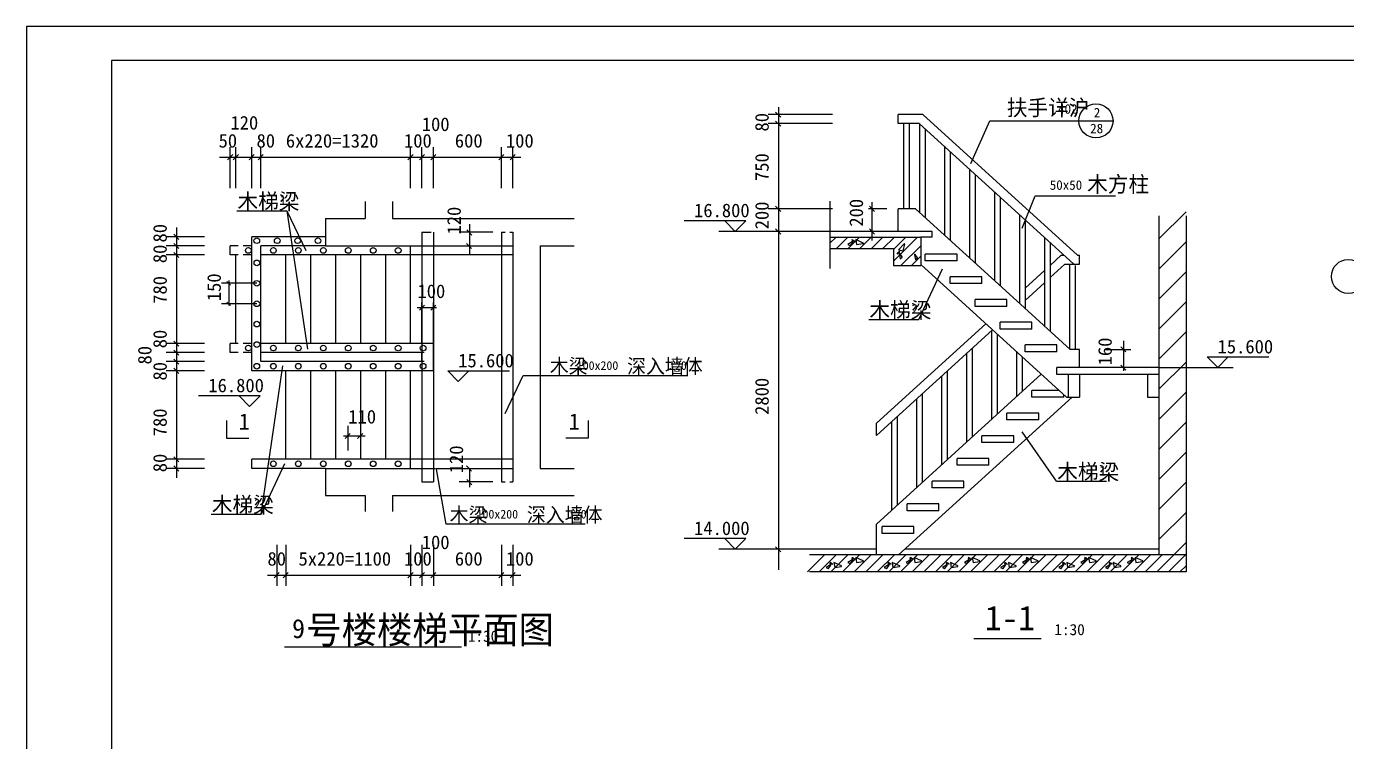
# Model space of a CAD drawing. Header units: metres. Extents: x -282284 to -222161, y -90681 to -4902.
# Drawn here: x -282284 to -243500, y -25902 to -4902 of the extents above; entities that cross this region are included whole.
import ezdxf

# ---------------------------------------------------------------- set-up
doc = ezdxf.new("R2010")
doc.units = ezdxf.units.M
for name, color, linetype in [('1', 7, 'Continuous'), ('10', 3, 'Continuous'), ('3', 3, 'Continuous')]:
    doc.layers.add(name, color=color, linetype=linetype)

msp = doc.modelspace()

# ---------------------------------------------------------------- linework, layer by layer
for p, q in [((-282283.95, -4902.17), (-282283.95, -46902.17)), ((-222883.95, -4902.17), (-282283.95, -4902.17)), ((-272329.13, -10039.29), (-272329.13, -10545.97)), ((-271529.13, -10039.29), (-271529.13, -10545.97)), ((-249011.84, -10468.01), (-249011.84, -20422.31)), ((-248211.84, -10468.01), (-248211.84, -20922.31)), ((-273495.79, -10545.97), (-272329.13, -10545.97)), ((-273495.79, -10545.97), (-273495.79, -11345.97)), ((-271529.13, -10545.97), (-266195.44, -10545.97)), ((-258677.99, -11088.98), (-256011.84, -11088.98)), ((-256011.84, -11088.98), (-256011.84, -11922.31)), ((-273495.79, -11345.97), (-267995.79, -11345.97)), ((-267995.79, -11345.97), (-267995.79, -17879.3)), ((-267195.79, -11345.97), (-267195.79, -17879.3)), ((-267195.79, -11345.97), (-266195.44, -11345.97)), ((-258677.99, -11422.31), (-256811.84, -11422.31)), ((-256811.84, -11422.31), (-256811.84, -11922.31)), ((-256811.84, -11922.31), (-256011.84, -11922.31)), ((-273495.79, -17879.3), (-270286.2, -17879.3)), ((-273495.79, -17879.3), (-273495.79, -18679.3)), ((-270269.41, -17879.3), (-267995.79, -17879.3)), ((-267195.79, -17879.3), (-266195.44, -17879.3)), ((-273495.79, -18679.3), (-272329.13, -18679.3)), ((-272329.13, -18679.3), (-272329.13, -19149.64)), ((-271529.13, -18679.3), (-266195.44, -18679.3)), ((-271529.13, -18679.3), (-271529.13, -19149.64))]:
    msp.add_line(p, q)
msp.add_lwpolyline([(-279783.95, -45902.17), (-281183.95, -45902.17), (-223883.95, -45902.17), (-223883.95, -5902.17), (-279783.95, -5902.17)], close=True)
at = {"layer": '1'}
for p, q in [((-255678.51, -10922.31), (-258677.99, -10922.31)), ((-255678.51, -11088.98), (-256011.84, -11088.98)), ((-255678.51, -11088.98), (-255678.51, -10922.31)), ((-254945.18, -11588.98), (-255878.51, -11588.98)), ((-255878.51, -11788.98), (-255878.51, -11588.98)), ((-254945.18, -11788.98), (-254945.18, -11588.98)), ((-254945.18, -11788.98), (-255878.51, -11788.98)), ((-255145.18, -12455.65), (-255145.18, -12255.65)), ((-254211.84, -12255.65), (-255145.18, -12255.65)), ((-254211.84, -12455.65), (-254211.84, -12255.65)), ((-254211.84, -12455.65), (-255145.18, -12455.65)), ((-253478.51, -12922.31), (-254411.84, -12922.31)), ((-254411.84, -13122.31), (-254411.84, -12922.31)), ((-253478.51, -13122.31), (-254411.84, -13122.31)), ((-253478.51, -13122.31), (-253478.51, -12922.31)), ((-253678.51, -13788.98), (-253678.51, -13588.98)), ((-252745.18, -13588.98), (-253678.51, -13588.98)), ((-252745.18, -13788.98), (-253678.51, -13788.98)), ((-252745.18, -13788.98), (-252745.18, -13588.98)), ((-252011.84, -14255.65), (-252945.18, -14255.65)), ((-252945.18, -14455.65), (-252945.18, -14255.65)), ((-252011.84, -14455.65), (-252011.84, -14255.65)), ((-252011.84, -14455.65), (-252945.18, -14455.65)), ((-249011.84, -14922.31), (-252011.84, -14922.31)), ((-252011.84, -15122.31), (-252011.84, -14922.31)), ((-252011.84, -15122.31), (-252011.84, -14922.31)), ((-249011.84, -15122.31), (-252011.84, -15122.31)), ((-251678.51, -15122.31), (-251678.51, -15788.98)), ((-251678.51, -15122.31), (-251678.51, -15788.98)), ((-251345.18, -15122.31), (-251345.18, -15788.98)), ((-249011.84, -14922.31), (-251056.09, -14922.31)), ((-249345.18, -15122.31), (-249345.18, -15788.98)), ((-251678.51, -15788.98), (-251345.18, -15788.98)), ((-249345.18, -15788.98), (-249011.84, -15788.98)), ((-257311.84, -20255.65), (-259282.14, -20255.65)), ((-248211.84, -20422.31), (-259282.14, -20422.31)), ((-249011.84, -20255.65), (-256477.41, -20255.65)), ((-248211.84, -20922.31), (-259282.14, -20922.31))]:
    msp.add_line(p, q, dxfattribs=at)
at = {"layer": '10'}
for p, q in [((-270662.46, -10945.97), (-270662.46, -18279.3)), ((-270329.13, -10945.97), (-270329.13, -18279.3)), ((-268329.13, -10945.97), (-268329.13, -18279.3)), ((-267995.79, -10945.97), (-267995.79, -11345.97)), ((-276061.38, -11345.97), (-276295.79, -11345.97)), ((-276295.79, -11612.64), (-276295.79, -11345.97)), ((-276061.38, -11612.64), (-276295.79, -11612.64)), ((-276129.13, -14212.64), (-276129.13, -11612.64)), ((-275662.46, -11345.97), (-275915.8, -11345.97)), ((-275662.46, -11612.64), (-275915.8, -11612.64)), ((-267995.79, -11612.64), (-270995.79, -11612.64)), ((-276061.38, -14212.64), (-276295.79, -14212.64)), ((-276295.79, -14479.3), (-276295.79, -14212.64)), ((-275662.46, -14212.64), (-275915.8, -14212.64)), ((-276061.38, -14479.3), (-276295.79, -14479.3)), ((-275662.46, -14479.3), (-275915.8, -14479.3)), ((-252745.18, -15788.98), (-252745.18, -15588.98)), ((-251946.28, -15588.98), (-252745.18, -15588.98)), ((-251811.84, -15788.98), (-252745.18, -15788.98)), ((-251811.84, -15788.98), (-251811.84, -15711.19)), ((-253478.51, -16455.65), (-253478.51, -16255.65)), ((-252545.18, -16255.65), (-253478.51, -16255.65)), ((-252545.18, -16455.65), (-252545.18, -16255.65)), ((-252545.18, -16455.65), (-253478.51, -16455.65)), ((-253278.51, -16922.31), (-254211.84, -16922.31)), ((-254211.84, -17122.31), (-254211.84, -16922.31)), ((-253278.51, -17122.31), (-253278.51, -16922.31)), ((-253278.51, -17122.31), (-254211.84, -17122.31)), ((-267995.79, -17612.64), (-270995.79, -17612.64)), ((-254945.18, -17788.98), (-254945.18, -17588.98)), ((-254011.84, -17588.98), (-254945.18, -17588.98)), ((-254011.84, -17788.98), (-254945.18, -17788.98)), ((-254011.84, -17788.98), (-254011.84, -17588.98)), ((-267995.79, -17879.3), (-267995.79, -18279.3)), ((-255678.51, -18455.65), (-255678.51, -18255.65)), ((-254745.18, -18255.65), (-255678.51, -18255.65)), ((-254745.18, -18455.65), (-255678.51, -18455.65)), ((-254745.18, -18455.65), (-254745.18, -18255.65)), ((-256411.84, -19122.31), (-256411.84, -18922.31)), ((-255478.51, -18922.31), (-256411.84, -18922.31)), ((-255478.51, -19122.31), (-255478.51, -18922.31)), ((-255478.51, -19122.31), (-256411.84, -19122.31)), ((-256211.84, -19588.98), (-257145.18, -19588.98)), ((-257145.18, -19788.98), (-257145.18, -19588.98)), ((-256211.84, -19788.98), (-256211.84, -19588.98)), ((-256211.84, -19788.98), (-257145.18, -19788.98))]:
    msp.add_line(p, q, dxfattribs=at)
for centre in [(-275762.46, -11479.3), (-275762.46, -11479.3), (-275762.46, -14345.97), (-275762.46, -14345.97)]:
    msp.add_circle(centre, 83.33, dxfattribs=at)
at = {"layer": '3'}
for p, q in [((-260188.44, -7272.06), (-260188.44, -20860.23)), ((-258601.91, -7488.98), (-260492.63, -7488.98)), ((-258601.91, -7755.65), (-260492.63, -7755.65)), ((-256678.51, -7755.65), (-256678.51, -7488.98)), ((-255952.67, -7488.98), (-256678.51, -7488.98)), ((-256055.77, -7755.65), (-256678.51, -7755.65)), ((-256517.7, -7755.65), (-256517.7, -10255.65)), ((-256351.04, -7755.65), (-256351.04, -10255.65)), ((-256055.77, -7755.65), (-251511.84, -11886.49)), ((-256044.14, -7755.65), (-256044.14, -10364.68)), ((-255952.67, -7488.98), (-251408.75, -11619.82)), ((-254539.47, -8930.28), (-253982.69, -7676.88)), ((-253982.69, -7676.88), (-250362.51, -7676.88)), ((-255877.47, -7917.73), (-255877.47, -10516.19)), ((-276295.79, -9652.25), (-276295.79, -8445.11)), ((-276129.13, -9652.25), (-276129.13, -8445.11)), ((-275662.46, -9652.25), (-275662.46, -8445.11)), ((-275395.79, -9652.25), (-275395.79, -8445.11)), ((-270995.79, -9652.25), (-270995.79, -8445.11)), ((-270662.46, -9652.25), (-270662.46, -8445.11)), ((-270329.13, -9652.25), (-270329.13, -8445.11)), ((-268329.13, -9652.25), (-268329.13, -8445.11)), ((-267995.79, -9652.25), (-267995.79, -8445.11)), ((-255310.81, -8422.31), (-255310.81, -11031.35)), ((-267757.04, -8749.3), (-276607.39, -8749.3)), ((-255144.14, -8584.4), (-255144.14, -11182.86)), ((-254577.47, -9088.98), (-254577.47, -11698.01)), ((-254410.81, -9251.07), (-254410.81, -11849.53)), ((-258677.99, -10034.41), (-258677.99, -12009.25)), ((-257444.35, -10065.13), (-257444.35, -11186.92)), ((-253844.14, -9755.65), (-253844.14, -12364.68)), ((-253677.47, -9917.73), (-253677.47, -12516.19)), ((-253026.74, -10828.95), (-252651.17, -9873.76)), ((-252651.17, -9873.76), (-250286.22, -9873.76)), ((-276103.49, -10314.83), (-274631.38, -10314.83)), ((-274631.38, -10314.83), (-274026.76, -14375.59)), ((-274631.38, -10314.83), (-274079.34, -11485.9)), ((-258601.91, -10255.65), (-260492.63, -10255.65)), ((-257004.31, -10255.65), (-257543.13, -10255.65)), ((-256164.07, -10255.65), (-256678.51, -10255.65)), ((-256678.51, -10922.31), (-256678.51, -10255.65)), ((-256164.07, -10255.65), (-253186.84, -12962.22)), ((-253110.81, -10422.31), (-253110.81, -13031.35)), ((-248211.84, -10342.5), (-249011.84, -11142.5)), ((-277871.16, -10810.86), (-277871.16, -18159.13)), ((-269271.21, -10707.22), (-269271.21, -11612.64)), ((-261151.23, -10609.05), (-262959.81, -10609.05)), ((-261459.67, -10922.31), (-261768.11, -10609.05)), ((-261459.67, -10922.31), (-261151.23, -10609.05)), ((-252944.14, -10584.4), (-252944.14, -13182.86)), ((-277053.94, -11079.3), (-278175.35, -11079.3)), ((-275662.46, -14745.97), (-275662.46, -11079.3)), ((-273495.79, -11079.3), (-275662.46, -11079.3)), ((-270662.46, -10945.97), (-270396.46, -10945.97)), ((-268581.07, -10945.97), (-269575.4, -10945.97)), ((-268329.13, -10945.97), (-268217.07, -10945.97)), ((-268077.59, -10945.97), (-267995.79, -10945.97)), ((-258601.91, -10922.31), (-261939.93, -10922.31)), ((-258496.27, -11088.98), (-258677.99, -11270.7)), ((-258154.28, -11088.98), (-258487.61, -11422.31)), ((-258020.37, -11230.76), (-258149.9, -11307.12)), ((-257812.29, -11088.98), (-258145.62, -11422.31)), ((-258077.88, -11336.76), (-258009.81, -11242.33)), ((-258029.29, -11158.27), (-258039.32, -11193.27)), ((-258039.32, -11193.27), (-257947.7, -11214.29)), ((-257697.48, -11263.47), (-257917.97, -11162.44)), ((-257917.97, -11162.44), (-257895.13, -11306.94)), ((-257470.3, -11088.98), (-257803.63, -11422.31)), ((-257128.31, -11088.98), (-257461.64, -11422.31)), ((-256786.32, -11088.98), (-257119.65, -11422.31)), ((-256102.34, -11088.98), (-256811.84, -11798.49)), ((-256444.33, -11088.98), (-256811.84, -11456.5)), ((-252377.47, -11088.98), (-252377.47, -13698.01)), ((-248211.84, -11225.51), (-249011.84, -12025.51)), ((-277053.94, -11345.97), (-278175.35, -11345.97)), ((-277053.94, -11612.64), (-278175.35, -11612.64)), ((-275395.79, -14745.97), (-275395.79, -11345.97)), ((-273495.79, -11345.97), (-275395.79, -11345.97)), ((-270995.79, -11612.64), (-275395.79, -11612.64)), ((-274662.46, -14212.64), (-274662.46, -11612.64)), ((-274662.46, -14212.64), (-274662.46, -11612.64)), ((-273929.13, -14212.64), (-273929.13, -11612.64)), ((-273195.79, -14212.64), (-273195.79, -11612.64)), ((-272462.46, -14212.64), (-272462.46, -11612.64)), ((-271729.13, -14212.64), (-271729.13, -11612.64)), ((-270995.79, -14212.64), (-270995.79, -11345.97)), ((-258149.9, -11307.12), (-258088.05, -11339.19)), ((-257895.13, -11306.94), (-257699.67, -11278.66)), ((-256710.05, -11563.93), (-256680.73, -11585.52)), ((-256680.73, -11585.52), (-256629.11, -11506.97)), ((-256495.84, -11289.56), (-256667.35, -11461.03)), ((-256667.35, -11461.03), (-256523.95, -11489.97)), ((-256638.98, -11580.82), (-256612.54, -11728.84)), ((-256559.66, -11671.65), (-256624.46, -11574.96)), ((-256011.84, -11340.48), (-256593.68, -11922.31)), ((-256523.95, -11489.97), (-256482.36, -11296.9)), ((-256190.07, -11608.74), (-256163.62, -11756.76)), ((-256110.74, -11699.57), (-256175.55, -11602.88)), ((-252210.81, -11251.07), (-252210.81, -13849.53)), ((-251881.6, -11619.82), (-252210.81, -11919.1)), ((-251881.6, -11619.82), (-251805.18, -11619.82)), ((-251408.75, -11619.82), (-251345.18, -11619.82)), ((-251345.18, -11886.49), (-251345.18, -11619.82)), ((-256612.54, -11728.84), (-256560.93, -11682.03)), ((-256011.84, -11651.87), (-256282.29, -11922.31)), ((-256163.62, -11756.76), (-256112.02, -11709.95)), ((-256067.44, -13506.42), (-255370.27, -12016.31)), ((-256011.84, -11893.01), (-251726.28, -15788.98)), ((-251778.51, -11886.49), (-252210.81, -12279.49)), ((-251778.51, -11886.49), (-251345.18, -11886.49)), ((-251644.14, -11886.49), (-251644.14, -14364.68)), ((-251477.47, -11917.73), (-251477.47, -14388.98)), ((-276341.94, -12362.26), (-276341.94, -13101.27)), ((-252377.47, -12070.61), (-252944.14, -12585.76)), ((-248211.84, -12108.52), (-249011.84, -12908.52)), ((-275514.41, -12445.09), (-276549.29, -12445.09)), ((-252377.47, -12431), (-252944.14, -12946.15)), ((-275514.41, -13045.09), (-276549.29, -13045.09)), ((-270805.44, -13151.3), (-270237.17, -13151.3)), ((-270662.46, -14212.64), (-270662.46, -13005.5)), ((-270329.13, -14212.64), (-270329.13, -13005.5)), ((-253186.84, -12962.22), (-251617.41, -14388.98)), ((-248211.84, -12991.53), (-249011.84, -13791.53)), ((-257539.55, -13506.42), (-256067.44, -13506.42)), ((-254096.98, -13633.8), (-257311.84, -16556.4)), ((-253898.76, -13813.99), (-257311.84, -16916.79)), ((-253932.3, -13844.48), (-253932.3, -16442.94)), ((-253765.63, -13935.02), (-253765.63, -16291.42)), ((-248211.84, -13874.54), (-249011.84, -14674.54)), ((-277053.94, -14212.64), (-278175.35, -14212.64)), ((-270329.13, -14212.64), (-275395.79, -14212.64)), ((-270329.13, -15012.64), (-270329.13, -14212.64)), ((-250053.75, -14129.77), (-250053.75, -15019.56)), ((-277053.94, -14479.3), (-278175.35, -14479.3)), ((-270595.79, -14479.3), (-275395.79, -14479.3)), ((-270662.46, -14745.97), (-270662.46, -14479.3)), ((-254665.63, -14511.14), (-254665.63, -17109.6)), ((-254498.96, -14359.63), (-254498.96, -16958.09)), ((-253198.96, -14450.17), (-253198.96, -15776.27)), ((-253032.3, -14601.69), (-253032.3, -15624.76)), ((-251345.18, -14388.98), (-251617.41, -14388.98)), ((-251345.18, -14922.31), (-251345.18, -14388.98)), ((-251345.18, -14922.31), (-251345.18, -14388.98)), ((-250571.8, -14388.98), (-249843.3, -14388.98)), ((-247594.73, -14609.05), (-245786.15, -14609.05)), ((-247286.29, -14922.31), (-247594.73, -14609.05)), ((-247286.29, -14922.31), (-246977.85, -14609.05)), ((-277053.94, -14745.97), (-278175.35, -14745.97)), ((-277053.94, -15012.64), (-278175.35, -15012.64)), ((-275662.46, -15012.64), (-275662.46, -14745.97)), ((-270329.13, -15012.64), (-275662.46, -15012.64)), ((-270595.79, -14745.97), (-275395.79, -14745.97)), ((-275384.37, -19222.79), (-274749.48, -14866.02)), ((-274662.46, -17612.64), (-274662.46, -15012.64)), ((-274662.46, -17612.64), (-274662.46, -15012.64)), ((-273929.13, -17612.64), (-273929.13, -15012.64)), ((-273195.79, -17612.64), (-273195.79, -15012.64)), ((-272462.46, -17612.64), (-272462.46, -15012.64)), ((-271729.13, -17612.64), (-271729.13, -15012.64)), ((-270995.79, -17879.3), (-270995.79, -15012.64)), ((-269595.04, -15331.61), (-269903.48, -15018.35)), ((-269903.48, -15018.35), (-268094.9, -15018.35)), ((-269595.04, -15331.61), (-269286.6, -15018.35)), ((-252469.61, -15113.22), (-257311.84, -19515.25)), ((-255232.3, -15026.3), (-255232.3, -17624.76)), ((-248211.84, -14757.55), (-249011.84, -15557.55)), ((-249011.84, -14922.31), (-246832.15, -14922.31)), ((-268223.28, -16266.47), (-267687.05, -15156.74)), ((-267687.05, -15156.74), (-262856.44, -15156.74)), ((-255398.96, -15177.81), (-255398.96, -17776.27)), ((-275420.23, -15748.76), (-277228.8, -15748.76)), ((-275728.67, -16062.02), (-276037.11, -15748.76)), ((-275728.67, -16062.02), (-275420.23, -15748.76)), ((-251564.07, -15788.98), (-256660.74, -20422.31)), ((-256132.3, -15844.48), (-256132.3, -18442.94)), ((-255965.63, -15692.96), (-255965.63, -18291.42)), ((-251726.28, -15788.98), (-251678.51, -15788.98)), ((-248211.84, -15640.56), (-249011.84, -16440.56)), ((-272829.13, -17357.63), (-272829.13, -16634.93)), ((-257311.84, -16916.79), (-257311.84, -16556.4)), ((-256865.63, -16511.14), (-256865.63, -19109.6)), ((-256698.96, -16359.63), (-256698.96, -18958.09)), ((-248211.84, -16523.57), (-249011.84, -17323.57)), ((-272971.43, -16924.01), (-272330.89, -16924.01)), ((-252021.09, -18257.25), (-253034.46, -16810.55)), ((-248211.84, -17406.58), (-249011.84, -18206.58)), ((-277053.94, -17612.64), (-278175.35, -17612.64)), ((-270995.79, -17612.64), (-275662.46, -17612.64)), ((-275662.46, -17879.3), (-275662.46, -17612.64)), ((-275384.37, -19222.79), (-274687.21, -17732.68)), ((-277053.94, -17879.3), (-278175.35, -17879.3)), ((-273495.79, -17879.3), (-275662.46, -17879.3)), ((-269952.25, -19522.24), (-270240.03, -17899.45)), ((-269271.21, -17879.3), (-269271.21, -18431.55)), ((-270662.46, -18279.3), (-270329.13, -18279.3)), ((-268581.07, -18279.3), (-269575.4, -18279.3)), ((-268329.13, -18279.3), (-268217.07, -18279.3)), ((-268077.59, -18279.3), (-267995.79, -18279.3)), ((-252021.09, -18257.25), (-250548.98, -18257.25)), ((-248211.84, -18289.59), (-249011.84, -19089.59)), ((-276856.48, -19222.79), (-275384.37, -19222.79)), ((-248211.84, -19172.6), (-249011.84, -19972.6)), ((-265868.12, -19522.24), (-269952.25, -19522.24)), ((-257311.84, -20422.31), (-257311.84, -19515.25)), ((-274929.13, -20121.07), (-274929.13, -21328.21)), ((-274662.46, -20121.07), (-274662.46, -21328.21)), ((-270995.79, -20121.07), (-270995.79, -21328.21)), ((-270662.46, -20121.07), (-270662.46, -21328.21)), ((-270329.13, -20121.07), (-270329.13, -21328.21)), ((-268329.13, -20121.07), (-268329.13, -21328.21)), ((-267995.79, -20121.07), (-267995.79, -21328.21)), ((-261151.23, -19942.39), (-262959.81, -19942.39)), ((-261459.67, -20255.65), (-261768.11, -19942.39)), ((-261459.67, -20255.65), (-261151.23, -19942.39)), ((-248211.84, -20055.61), (-249078.55, -20922.31)), ((-258601.91, -20255.65), (-261939.93, -20255.65)), ((-258838.26, -20422.31), (-259338.26, -20922.31)), ((-258496.27, -20422.31), (-258996.27, -20922.31)), ((-258154.28, -20422.31), (-258654.28, -20922.31)), ((-257812.29, -20422.31), (-258312.29, -20922.31)), ((-258029.29, -20491.6), (-258039.32, -20526.6)), ((-258039.32, -20526.6), (-257947.7, -20547.62)), ((-257470.3, -20422.31), (-257970.3, -20922.31)), ((-257917.97, -20495.78), (-257895.13, -20640.27)), ((-257697.48, -20596.8), (-257917.97, -20495.78)), ((-257128.31, -20422.31), (-257628.31, -20922.31)), ((-256786.32, -20422.31), (-257286.32, -20922.31)), ((-256786.32, -20422.31), (-257286.32, -20922.31)), ((-256444.33, -20422.31), (-256944.33, -20922.31)), ((-256102.34, -20422.31), (-256602.34, -20922.31)), ((-256319.34, -20491.6), (-256329.37, -20526.6)), ((-256329.37, -20526.6), (-256237.75, -20547.62)), ((-255760.35, -20422.31), (-256260.35, -20922.31)), ((-256208.01, -20495.78), (-256185.18, -20640.27)), ((-255987.53, -20596.8), (-256208.01, -20495.78)), ((-255418.36, -20422.31), (-255918.36, -20922.31)), ((-255076.37, -20422.31), (-255576.37, -20922.31)), ((-255076.37, -20422.31), (-255576.37, -20922.31)), ((-254734.37, -20422.31), (-255234.37, -20922.31)), ((-254392.38, -20422.31), (-254892.38, -20922.31)), ((-254609.39, -20491.6), (-254619.41, -20526.6)), ((-254619.41, -20526.6), (-254527.8, -20547.62)), ((-254050.39, -20422.31), (-254550.39, -20922.31)), ((-254498.06, -20495.78), (-254475.23, -20640.27)), ((-254277.58, -20596.8), (-254498.06, -20495.78)), ((-253708.4, -20422.31), (-254208.4, -20922.31)), ((-253366.41, -20422.31), (-253866.41, -20922.31)), ((-253366.41, -20422.31), (-253866.41, -20922.31)), ((-253024.42, -20422.31), (-253524.42, -20922.31)), ((-252682.43, -20422.31), (-253182.43, -20922.31)), ((-252899.44, -20491.6), (-252909.46, -20526.6)), ((-252909.46, -20526.6), (-252817.85, -20547.62)), ((-252340.44, -20422.31), (-252840.44, -20922.31)), ((-252567.63, -20596.8), (-252788.11, -20495.78)), ((-252788.11, -20495.78), (-252765.28, -20640.27)), ((-251998.45, -20422.31), (-252498.45, -20922.31)), ((-251656.46, -20422.31), (-252156.46, -20922.31)), ((-251314.47, -20422.31), (-251814.47, -20922.31)), ((-250972.48, -20422.31), (-251472.48, -20922.31)), ((-251189.49, -20491.6), (-251199.51, -20526.6)), ((-251199.51, -20526.6), (-251107.89, -20547.62)), ((-250630.49, -20422.31), (-251130.49, -20922.31)), ((-251078.16, -20495.78), (-251055.32, -20640.27)), ((-250857.68, -20596.8), (-251078.16, -20495.78)), ((-250288.5, -20422.31), (-250788.5, -20922.31)), ((-249946.51, -20422.31), (-250446.51, -20922.31)), ((-249946.51, -20422.31), (-250446.51, -20922.31)), ((-249604.52, -20422.31), (-250104.52, -20922.31)), ((-249821.52, -20491.6), (-249831.55, -20526.6)), ((-249831.55, -20526.6), (-249739.93, -20547.62)), ((-249262.53, -20422.31), (-249762.53, -20922.31)), ((-249489.71, -20596.8), (-249710.2, -20495.78)), ((-249710.2, -20495.78), (-249687.36, -20640.27)), ((-248920.54, -20422.31), (-249420.54, -20922.31)), ((-248236.56, -20422.31), (-248736.56, -20922.31)), ((-258663.6, -20709.64), (-258793.13, -20785.99)), ((-258793.13, -20785.99), (-258731.28, -20818.06)), ((-258721.11, -20815.63), (-258653.04, -20721.21)), ((-258672.52, -20637.14), (-258682.55, -20672.14)), ((-258682.55, -20672.14), (-258590.93, -20693.16)), ((-258561.19, -20641.31), (-258538.36, -20785.81)), ((-258340.71, -20742.34), (-258561.19, -20641.31)), ((-258538.36, -20785.81), (-258342.9, -20757.53)), ((-258020.37, -20564.1), (-258149.9, -20640.46)), ((-258149.9, -20640.46), (-258088.05, -20672.52)), ((-258077.88, -20670.1), (-258009.81, -20575.67)), ((-257895.13, -20640.27), (-257699.67, -20611.99)), ((-256953.64, -20709.64), (-257083.18, -20785.99)), ((-257083.18, -20785.99), (-257021.32, -20818.06)), ((-257011.15, -20815.63), (-256943.09, -20721.21)), ((-256962.57, -20637.14), (-256972.6, -20672.14)), ((-256972.6, -20672.14), (-256880.98, -20693.16)), ((-256630.76, -20742.34), (-256851.24, -20641.31)), ((-256851.24, -20641.31), (-256828.41, -20785.81)), ((-256828.41, -20785.81), (-256632.95, -20757.53)), ((-256310.41, -20564.1), (-256439.95, -20640.46)), ((-256439.95, -20640.46), (-256378.09, -20672.52)), ((-256367.92, -20670.1), (-256299.86, -20575.67)), ((-256185.18, -20640.27), (-255989.72, -20611.99)), ((-255243.69, -20709.64), (-255373.23, -20785.99)), ((-255373.23, -20785.99), (-255311.37, -20818.06)), ((-255301.2, -20815.63), (-255233.14, -20721.21)), ((-255252.62, -20637.14), (-255262.64, -20672.14)), ((-255262.64, -20672.14), (-255171.03, -20693.16)), ((-254920.81, -20742.34), (-255141.29, -20641.31)), ((-255141.29, -20641.31), (-255118.46, -20785.81)), ((-255118.46, -20785.81), (-254923, -20757.53)), ((-254600.46, -20564.1), (-254730, -20640.46)), ((-254730, -20640.46), (-254668.14, -20672.52)), ((-254657.97, -20670.1), (-254589.91, -20575.67)), ((-254475.23, -20640.27), (-254279.77, -20611.99)), ((-253533.74, -20709.64), (-253663.28, -20785.99)), ((-253663.28, -20785.99), (-253601.42, -20818.06)), ((-253591.25, -20815.63), (-253523.19, -20721.21)), ((-253542.67, -20637.14), (-253552.69, -20672.14)), ((-253552.69, -20672.14), (-253461.07, -20693.16)), ((-253431.34, -20641.31), (-253408.51, -20785.81)), ((-253210.86, -20742.34), (-253431.34, -20641.31)), ((-253408.51, -20785.81), (-253213.04, -20757.53)), ((-252890.51, -20564.1), (-253020.05, -20640.46)), ((-253020.05, -20640.46), (-252958.19, -20672.52)), ((-252948.02, -20670.1), (-252879.96, -20575.67)), ((-252765.28, -20640.27), (-252569.81, -20611.99)), ((-251823.79, -20709.64), (-251953.32, -20785.99)), ((-251953.32, -20785.99), (-251891.47, -20818.06)), ((-251881.3, -20815.63), (-251813.23, -20721.21)), ((-251832.72, -20637.14), (-251842.74, -20672.14)), ((-251842.74, -20672.14), (-251751.12, -20693.16)), ((-251500.91, -20742.34), (-251721.39, -20641.31)), ((-251721.39, -20641.31), (-251698.55, -20785.81)), ((-251698.55, -20785.81), (-251503.09, -20757.53)), ((-251180.56, -20564.1), (-251310.09, -20640.46)), ((-251310.09, -20640.46), (-251248.24, -20672.52)), ((-251238.07, -20670.1), (-251170, -20575.67)), ((-251055.32, -20640.27), (-250859.86, -20611.99)), ((-250455.83, -20709.64), (-250585.36, -20785.99)), ((-250585.36, -20785.99), (-250523.51, -20818.06)), ((-250513.34, -20815.63), (-250445.27, -20721.21)), ((-250464.75, -20637.14), (-250474.78, -20672.14)), ((-250474.78, -20672.14), (-250383.16, -20693.16)), ((-250353.43, -20641.31), (-250330.59, -20785.81)), ((-250132.94, -20742.34), (-250353.43, -20641.31)), ((-250330.59, -20785.81), (-250135.13, -20757.53)), ((-249812.6, -20564.1), (-249942.13, -20640.46)), ((-249942.13, -20640.46), (-249880.28, -20672.52)), ((-249870.11, -20670.1), (-249802.04, -20575.67)), ((-249687.36, -20640.27), (-249491.9, -20611.99)), ((-248211.84, -20739.59), (-248394.57, -20922.31)), ((-267757.04, -21024.02), (-275202.21, -21024.02))]:
    msp.add_line(p, q, dxfattribs=at)
for points in [[(-260273.01, -7416.79), (-260122.77, -7567.03)], [(-260273.01, -7683.46), (-260122.77, -7833.7)], [(-276223.61, -8664.73), (-276373.85, -8814.97)], [(-276056.94, -8664.73), (-276207.18, -8814.97)], [(-275590.27, -8664.73), (-275740.51, -8814.97)], [(-275323.61, -8664.73), (-275473.85, -8814.97)], [(-270923.61, -8664.73), (-271073.85, -8814.97)], [(-270590.27, -8664.73), (-270740.51, -8814.97)], [(-270256.94, -8664.73), (-270407.18, -8814.97)], [(-268256.94, -8664.73), (-268407.18, -8814.97)], [(-267923.61, -8664.73), (-268073.85, -8814.97)], [(-260273.01, -10183.46), (-260122.77, -10333.7)], [(-257516.53, -10183.46), (-257366.3, -10333.7)], [(-260273.01, -10850.13), (-260122.77, -11000.37)], [(-257516.53, -10850.13), (-257366.3, -11000.37)], [(-277955.73, -11007.12), (-277805.49, -11157.36)], [(-269345.96, -10877.89), (-269195.72, -11028.13)], [(-277955.73, -11273.78), (-277805.49, -11424.02)], [(-277955.73, -11540.45), (-277805.49, -11690.69)], [(-269355.78, -11273.78), (-269205.54, -11424.02)], [(-276392.47, -12394.56), (-276287.3, -12499.73)], [(-276392.47, -12994.56), (-276287.3, -13099.73)], [(-270590.27, -13083.14), (-270740.51, -13233.38)], [(-270256.94, -13083.14), (-270407.18, -13233.38)], [(-277955.73, -14140.45), (-277805.49, -14290.69)], [(-250131.22, -14311.56), (-249980.98, -14461.8)], [(-277955.73, -14407.12), (-277805.49, -14557.36)], [(-277955.73, -14673.78), (-277805.49, -14824.02)], [(-277955.73, -14940.45), (-277805.49, -15090.69)], [(-250131.22, -14844.9), (-249980.98, -14995.13)], [(-276402.25, -16476.11), (-276402.25, -16990.38)], [(-265783.54, -16476.11), (-265783.54, -16990.38)], [(-276402.25, -16990.38), (-275752.97, -16990.38)], [(-272770.15, -16855.25), (-272920.39, -17005.49)], [(-272403.48, -16855.25), (-272553.72, -17005.49)], [(-265783.54, -16990.38), (-266432.83, -16990.38)], [(-277955.73, -17540.45), (-277805.49, -17690.69)], [(-277955.73, -17807.12), (-277805.49, -17957.36)], [(-269355.78, -17807.12), (-269205.54, -17957.36)], [(-269345.96, -18211.22), (-269195.72, -18361.46)], [(-260273.01, -20183.46), (-260122.77, -20333.7)], [(-274856.94, -20939.45), (-275007.18, -21089.69)], [(-274590.27, -20939.45), (-274740.51, -21089.69)], [(-270923.61, -20939.45), (-271073.85, -21089.69)], [(-270590.27, -20939.45), (-270740.51, -21089.69)], [(-270256.94, -20939.45), (-270407.18, -21089.69)], [(-268256.94, -20939.45), (-268407.18, -21089.69)], [(-267923.61, -20939.45), (-268073.85, -21089.69)], [(-254451.75, -22879.45), (-252471.14, -22879.45)], [(-274702.53, -23119.74), (-269499.43, -23119.74)]]:
    msp.add_lwpolyline(points, dxfattribs=at)
for centre, radius in [((-250862.51, -7676.88), 500), ((-275515.31, -11194.66), 83.33), ((-274915.31, -11194.66), 83.33), ((-274315.31, -11194.66), 83.33), ((-273718.01, -11194.66), 83.33), ((-275029.13, -11479.3), 83.33), ((-275029.13, -11479.3), 83.33), ((-274295.79, -11479.3), 83.33), ((-273562.46, -11479.3), 83.33), ((-272829.13, -11479.3), 83.33), ((-272095.79, -11479.3), 83.33), ((-271362.46, -11479.3), 83.33), ((-275514.41, -11845.09), 83.33), ((-243447.87, -12243.93), 500), ((-275514.41, -12445.09), 83.33), ((-275514.41, -13045.09), 83.33), ((-275514.41, -13645.09), 83.33), ((-275514.41, -14245.09), 83.33), ((-275029.13, -14345.97), 83.33), ((-275029.13, -14345.97), 83.33), ((-274295.79, -14345.97), 83.33), ((-273562.46, -14345.97), 83.33), ((-272829.13, -14345.97), 83.33), ((-272095.79, -14345.97), 83.33), ((-271362.46, -14345.97), 83.33), ((-270629.13, -14345.97), 83.33), ((-275515.31, -14879.3), 83.33), ((-275029.13, -14879.3), 83.33), ((-274295.79, -14879.3), 83.33), ((-273562.46, -14879.3), 83.33), ((-272829.13, -14879.3), 83.33), ((-272095.79, -14879.3), 83.33), ((-271362.46, -14879.3), 83.33), ((-270629.13, -14879.3), 83.33), ((-275029.13, -17745.97), 83.33), ((-274295.79, -17745.97), 83.33), ((-273562.46, -17745.97), 83.33), ((-272829.13, -17745.97), 83.33), ((-272095.79, -17745.97), 83.33), ((-271362.46, -17745.97), 83.33)]:
    msp.add_circle(centre, radius, dxfattribs=at)
for centre, radius, start, end in [((-259526.64, -13712.23), 2957.32, 57.67, 59.54), ((-258016.3, -11237.66), 8, 324.22, 120.52), ((-258084.37, -11332.09), 8, 242.6, 324.22), ((-257700.82, -11270.74), 8, 278.23, 65.38), ((-254837.77, -13857.25), 2957.32, 127.28, 129.15), ((-256631.11, -11579.41), 8, 33.83, 190.13), ((-256490.18, -11295.22), 8, 347.84, 134.99), ((-256182.19, -11607.33), 8, 33.83, 190.13), ((-256566.31, -11676.11), 8, 312.21, 33.83), ((-256117.39, -11704.03), 8, 312.21, 33.83), ((-259526.64, -23045.56), 2957.32, 57.67, 59.54), ((-257816.69, -23045.56), 2957.32, 57.67, 59.54), ((-256106.74, -23045.56), 2957.32, 57.67, 59.54), ((-254396.79, -23045.56), 2957.32, 57.67, 59.54), ((-252686.83, -23045.56), 2957.32, 57.67, 59.54), ((-251318.87, -23045.56), 2957.32, 57.67, 59.54), ((-258727.59, -20810.96), 8, 242.6, 324.22), ((-260169.87, -23191.1), 2957.32, 57.67, 59.54), ((-258659.53, -20716.53), 8, 324.22, 120.52), ((-258344.05, -20749.61), 8, 278.23, 65.38), ((-258084.37, -20665.42), 8, 242.6, 324.22), ((-258016.3, -20570.99), 8, 324.22, 120.52), ((-257700.82, -20604.07), 8, 278.23, 65.38), ((-257017.64, -20810.96), 8, 242.6, 324.22), ((-258459.92, -23191.1), 2957.32, 57.67, 59.54), ((-256949.58, -20716.53), 8, 324.22, 120.52), ((-256634.09, -20749.61), 8, 278.23, 65.38), ((-256374.41, -20665.42), 8, 242.6, 324.22), ((-256306.35, -20570.99), 8, 324.22, 120.52), ((-255990.86, -20604.07), 8, 278.23, 65.38), ((-255307.69, -20810.96), 8, 242.6, 324.22), ((-256749.97, -23191.1), 2957.32, 57.67, 59.54), ((-255239.63, -20716.53), 8, 324.22, 120.52), ((-254924.14, -20749.61), 8, 278.23, 65.38), ((-254664.46, -20665.42), 8, 242.6, 324.22), ((-254596.4, -20570.99), 8, 324.22, 120.52), ((-254280.91, -20604.07), 8, 278.23, 65.38), ((-253597.74, -20810.96), 8, 242.6, 324.22), ((-255040.02, -23191.1), 2957.32, 57.67, 59.54), ((-253529.68, -20716.53), 8, 324.22, 120.52), ((-253214.19, -20749.61), 8, 278.23, 65.38), ((-252954.51, -20665.42), 8, 242.6, 324.22), ((-252886.45, -20570.99), 8, 324.22, 120.52), ((-252570.96, -20604.07), 8, 278.23, 65.38), ((-251887.79, -20810.96), 8, 242.6, 324.22), ((-253330.06, -23191.1), 2957.32, 57.67, 59.54), ((-251819.72, -20716.53), 8, 324.22, 120.52), ((-251504.24, -20749.61), 8, 278.23, 65.38), ((-251244.56, -20665.42), 8, 242.6, 324.22), ((-251176.49, -20570.99), 8, 324.22, 120.52), ((-250861.01, -20604.07), 8, 278.23, 65.38), ((-250519.83, -20810.96), 8, 242.6, 324.22), ((-251962.1, -23191.1), 2957.32, 57.67, 59.54), ((-250451.76, -20716.53), 8, 324.22, 120.52), ((-250136.28, -20749.61), 8, 278.23, 65.38), ((-249876.6, -20665.42), 8, 242.6, 324.22), ((-249808.53, -20570.99), 8, 324.22, 120.52), ((-249493.05, -20604.07), 8, 278.23, 65.38)]:
    msp.add_arc(centre, radius, start, end, dxfattribs=at)

# ---------------------------------------------------------------- texts
at = {"layer": '1'}
for s, height, p in [('1', 480, (-276046.91, -16747.86)), ('1', 480, (-266352.57, -16747.86)), ('1-1', 720, (-254124.78, -22633.63))]:
    msp.add_text(s, height=height, dxfattribs=at).set_placement(p)
at = {"layer": '3'}
for s, height, p in [('扶手详沪', 466.67, (-253483.33, -7521.06)), ('402', 280, (-251975.2, -7465.36)), ('2', 280, (-250925.71, -7571.87)), ('120', 400, (-276289.61, -7930.46)), ('100', 400, (-270668.48, -7974.69)), ('50', 400, (-276638.84, -8459.98)), ('80', 400, (-275523.52, -8459.98)), ('6x220=1320', 400, (-274661.29, -8459.98)), ('100', 400, (-271191.71, -8459.98)), ('600', 400, (-269697.26, -8459.98)), ('100', 400, (-268197.11, -8459.98)), ('28', 280, (-251032.3, -8038.91)), ('木方柱', 466.67, (-251121.51, -9768.22)), ('50x50', 280, (-252220.11, -9699.62)), ('木梯梁', 466.67, (-276082.92, -10277.53)), ('1', 280, (-274839.84, -10148.58)), ('16.800', 400, (-262669.77, -10504.07)), ('100', 400, (-270795.24, -12878.39)), ('木梯梁', 466.67, (-257518.97, -13469.12)), ('2', 280, (-256275.9, -13340.17)), ('15.600', 400, (-247290, -14504.07)), ('15.600', 400, (-269598.75, -14913.37)), ('木梁    深入墙体', 426.67, (-266907.08, -15092.42)), ('100x200', 256, (-266114.91, -14988.23)), ('120', 256, (-263405.14, -14988.23)), ('16.800', 400, (-276938.77, -15643.78)), ('110', 400, (-272827.62, -16562.57)), ('木梯梁', 466.67, (-252000.51, -18219.94)), ('1', 280, (-250757.44, -18090.99)), ('木梯梁', 466.67, (-276835.91, -19185.49)), ('2', 280, (-275592.83, -19056.54)), ('木梁    深入墙体', 426.67, (-269851, -19455.84)), ('100x200', 256, (-269058.83, -19351.65)), ('120', 256, (-266349.06, -19351.65)), ('14.000', 400, (-262669.77, -19837.4)), ('100', 400, (-270668.48, -20249.41)), ('80', 400, (-275202.22, -20734.7)), ('5x220=1100', 400, (-274289.93, -20734.7)), ('100', 400, (-271191.71, -20734.7)), ('600', 400, (-269697.26, -20734.7)), ('100', 400, (-268197.11, -20734.7)), ('号楼楼梯平面图', 800, (-274064.7, -23019.47)), ('9', 560, (-274479.66, -22864.58)), ('1:30', 327.68, (-252083.24, -22776.99)), ('1:30', 327.68, (-269315.06, -22970.81))]:
    msp.add_text(s, height=height, dxfattribs=at).set_placement(p)
for s, p in [('80', (-260477.77, -7988.29)), ('750', (-260477.77, -9441.71)), ('200', (-260477.77, -10860.52)), ('200', (-257705.61, -10781.76)), ('120', (-269521.24, -11012.9)), ('80', (-278160.49, -11247.04)), ('80', (-278160.49, -11854.7)), ('780', (-278160.49, -13047.43)), ('150', (-276571.16, -12970.56)), ('80', (-278160.49, -14353.02)), ('80', (-278608.6, -14828.81)), ('160', (-250398.23, -14854.85)), ('80', (-278160.49, -15300.47)), ('2800', (-260477.77, -16308.95)), ('780', (-278160.49, -16936.98)), ('120', (-269454.27, -18022.59)), ('80', (-278160.49, -17993.42))]:
    msp.add_text(s, height=400, rotation=90, dxfattribs=at).set_placement(p)

doc.saveas('drawing.dxf')
